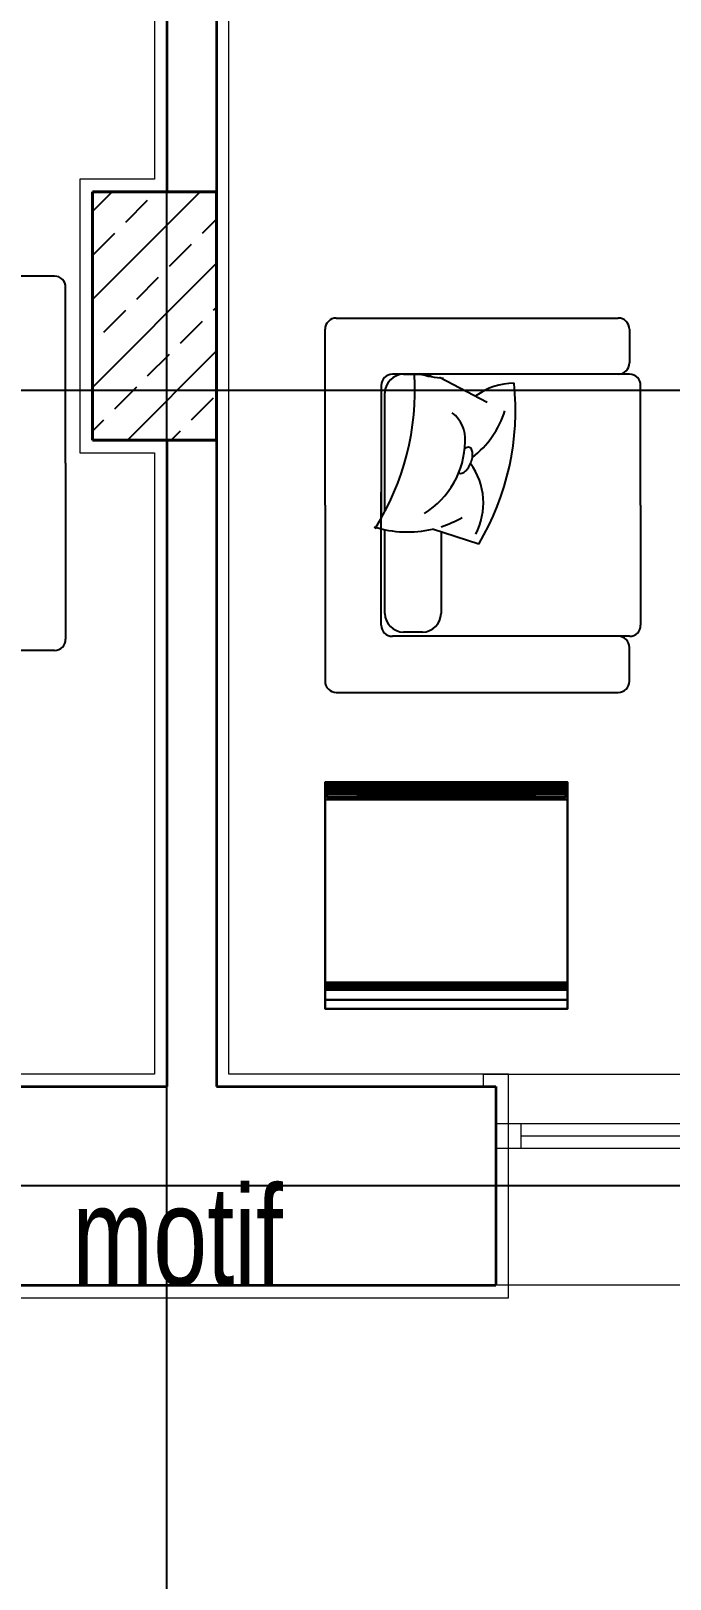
# Model space of a CAD drawing. Header units: inches. Extents: x -7543 to -822, y 102837 to 190349.
# Drawn here: x -829.8953 to -829.8696, y 102836.7646 to 102836.8269 of the extents above; entities that cross this region are included whole.
import ezdxf

# ---------------------------------------------------------------- set-up
doc = ezdxf.new("R2010")
doc.units = ezdxf.units.IN
doc.header["$MEASUREMENT"] = 0
doc.linetypes.add('DASHDOTX2', pattern=[2, 1, -0.5, 0, -0.5])
doc.layers.get('Defpoints').update_dxf_attribs({"lineweight": 25})
for name, color, linetype, lineweight in [('AKS', 1, 'Continuous', 25), ('KOLON', 2, 'Continuous', 40), ('SIVA', 150, 'Continuous', 15), ('TARAMA', 8, 'Continuous', 25), ('YAZI', 7, 'Continuous', 25)]:
    doc.layers.add(name, color=color, linetype=linetype, lineweight=lineweight)
for name, color, linetype, lineweight, true_color in [('DUVAR', 7, 'Continuous', 35, 0xfc4642), ('PENCERE', 7, 'Continuous', 18, 0xffb360), ('TEFRİŞ', 7, 'Continuous', 25, 0x78462c)]:
    doc.layers.add(name, color=color, linetype=linetype, lineweight=lineweight, true_color=true_color)
doc.styles.add('arıal', font='arial.ttf', dxfattribs={"width": 0.7})

msp = doc.modelspace()

# ---------------------------------------------------------------- linework, layer by layer
at = {"layer": 'AKS', "linetype": 'DASHDOTX2', "ltscale": 10}
for p, q in [((-829.8898315430839, 102837.241780972), (-829.8898315430839, 102836.7293249838)), ((-829.7205326753192, 102836.8124307916), (-830.0911364701894, 102836.8124307916))]:
    msp.add_line(p, q, dxfattribs=at)
at = {"layer": 'Defpoints', "color": 4}
msp.add_line((-829.8063199212354, 102836.7804307916), (-829.9608199212354, 102836.7804307916), dxfattribs=at)
at = {"layer": 'DUVAR'}
for p, q in [((-829.8878199212353, 102836.8884307916), (-829.8878199212353, 102836.8204307916)), ((-829.8898199212352, 102836.8864307916), (-829.8898199212352, 102836.8204307916)), ((-829.8898199212352, 102836.8104307916), (-829.8898199212352, 102836.7844307916)), ((-829.8878199212353, 102836.8104307916), (-829.8878199212353, 102836.7844307916)), ((-829.9048199212352, 102836.7844307916), (-829.8898199212352, 102836.7844307916)), ((-829.8878199212353, 102836.7844307916), (-829.8765699212353, 102836.7844307916)), ((-829.8765699212353, 102836.7844307916), (-829.8765699212353, 102836.7764307916)), ((-829.9048199212352, 102836.7764307916), (-829.8765699212353, 102836.7764307916))]:
    msp.add_line(p, q, dxfattribs=at)
at = {"layer": 'KOLON'}
for p, q in [((-829.8878199212353, 102836.8204307916), (-829.8928199212353, 102836.8204307916)), ((-829.8928199212353, 102836.8204307916), (-829.8928199212353, 102836.8104307916)), ((-829.8878199212353, 102836.8104307916), (-829.8878199212353, 102836.8204307916)), ((-829.8928199212353, 102836.8104307916), (-829.8878199212353, 102836.8104307916))]:
    msp.add_line(p, q, dxfattribs=at)
at = {"layer": 'PENCERE'}
for p, q in [((-829.8770699212353, 102836.7844307916), (-829.8770699212353, 102836.7849307916)), ((-829.8770699212353, 102836.7849307916), (-829.8220699212352, 102836.7849307916)), ((-829.8225699212353, 102836.7829307916), (-829.8765699212353, 102836.7829307916)), ((-829.8755699212353, 102836.7829307916), (-829.8755699212353, 102836.7819307916)), ((-829.858736587902, 102836.7824307916), (-829.8755699212353, 102836.7824307916)), ((-829.8225699212353, 102836.7819307916), (-829.8765699212353, 102836.7819307916)), ((-829.8225699212353, 102836.7764307916), (-829.8765699212353, 102836.7764307916))]:
    msp.add_line(p, q, dxfattribs=at)
at = {"layer": 'SIVA'}
for p, q in [((-829.8903199212352, 102836.8859307916), (-829.8903199212352, 102836.8209307916)), ((-829.8873199212353, 102836.8199307916), (-829.8873199212353, 102836.8859307916)), ((-829.8903199212352, 102836.8209307916), (-829.8933199212353, 102836.8209307916)), ((-829.8933199212353, 102836.8209307916), (-829.8933199212353, 102836.8099307916)), ((-829.8873199212353, 102836.8099307916), (-829.8873199212353, 102836.8209307916)), ((-829.8873199212353, 102836.7849307916), (-829.8873199212353, 102836.8109307916)), ((-829.8933199212353, 102836.8099307916), (-829.8903199212352, 102836.8099307916)), ((-829.8903199212352, 102836.8099307916), (-829.8903199212352, 102836.7849307916)), ((-829.8903199212352, 102836.7849307916), (-829.9053199212352, 102836.7849307916)), ((-829.8760699212353, 102836.7849307916), (-829.8873199212353, 102836.7849307916)), ((-829.8760699212353, 102836.7759307916), (-829.8760699212353, 102836.7849307916)), ((-829.9053199212352, 102836.7759307916), (-829.8760699212353, 102836.7759307916))]:
    msp.add_line(p, q, dxfattribs=at)
at = {"layer": 'TARAMA'}
for p, q in [((-829.8884837099273, 102836.8204307916), (-829.8928199212353, 102836.8160945803)), ((-829.8920192438333, 102836.8204307916), (-829.8928199212353, 102836.8196301142)), ((-829.8906080817628, 102836.8200741867), (-829.8914919652392, 102836.8191903032)), ((-829.8878199212353, 102836.8193268133), (-829.8883983730716, 102836.8187483615)), ((-829.8919339069774, 102836.8187483615), (-829.8928177904539, 102836.817864478)), ((-829.8888403148098, 102836.8183064198), (-829.8897241982863, 102836.8174225363)), ((-829.8878199212353, 102836.8175590464), (-829.8928199212353, 102836.8125590464)), ((-829.8901661400245, 102836.8169805945), (-829.891050023501, 102836.8160967111)), ((-829.8914919652392, 102836.8156547693), (-829.8923758487157, 102836.8147708858)), ((-829.8878199212353, 102836.8157912794), (-829.8879564313334, 102836.8156547693)), ((-829.8883983730716, 102836.8152128276), (-829.8892822565481, 102836.8143289441)), ((-829.8928177904539, 102836.8143289441), (-829.8928199212353, 102836.8143268133)), ((-829.8878199212353, 102836.8140235125), (-829.8914126421155, 102836.8104307916)), ((-829.8897241982863, 102836.8138870024), (-829.8906080817627, 102836.8130031189)), ((-829.891050023501, 102836.8125611772), (-829.8919339069774, 102836.8116772937)), ((-829.8879564313334, 102836.8121192354), (-829.8888403148098, 102836.8112353519)), ((-829.8923758487157, 102836.8112353519), (-829.8928199212353, 102836.8107912794)), ((-829.8892822565481, 102836.8107934102), (-829.8896448751655, 102836.8104307916)), ((-829.8878199212353, 102836.8104879786), (-829.8878771082095, 102836.8104307916))]:
    msp.add_line(p, q, dxfattribs=at)
at = {"layer": 'TEFRİŞ'}
for p, q in [((-829.8943494641318, 102836.8170344445), (-829.9057010473205, 102836.8170344445)), ((-829.8938975523729, 102836.8095025819), (-829.893897552373, 102836.8165825328)), ((-829.883449526058, 102836.8078146871), (-829.883449526058, 102836.814894638)), ((-829.8829976142993, 102836.8153465497), (-829.8716460311106, 102836.8153465497)), ((-829.8711941193518, 102836.814894638), (-829.8711941193518, 102836.8135389027)), ((-829.8716460311106, 102836.8130869909), (-829.8807380555054, 102836.8130869909)), ((-829.8802861437466, 102836.8130869909), (-829.8795329574821, 102836.8130869909)), ((-829.8769189347319, 102836.8119548364), (-829.8788435683405, 102836.8129550557)), ((-829.8711941193518, 102836.8130869909), (-829.8716460311106, 102836.8130869909)), ((-829.8711941193518, 102836.8130869909), (-829.8711941193518, 102836.8130869909)), ((-829.8811899672642, 102836.8126350792), (-829.8811899672642, 102836.8072864549)), ((-829.8810393300113, 102836.8075627913), (-829.8810393300113, 102836.8123338047)), ((-829.8707422075929, 102836.8078146871), (-829.870742207593, 102836.8126350792)), ((-829.8938975523729, 102836.8095025819), (-829.8938975523729, 102836.802422631)), ((-829.8811899672642, 102836.802994295), (-829.8811899672642, 102836.8083429193)), ((-829.883449526058, 102836.8078146871), (-829.883449526058, 102836.8007347362)), ((-829.8707422075929, 102836.8078146871), (-829.8707422075929, 102836.802994295)), ((-829.8810393300112, 102836.8034647361), (-829.8810393300113, 102836.8068331677)), ((-829.877261759139, 102836.8062543778), (-829.8791255508224, 102836.8068581201)), ((-829.8787797712174, 102836.8067461109), (-829.8787797712173, 102836.8034647361)), ((-829.8716460311105, 102836.8025423832), (-829.8807380555054, 102836.8025423832)), ((-829.879532957482, 102836.8027115498), (-829.8802861437466, 102836.8027115498)), ((-829.8711941193517, 102836.8025423832), (-829.8716460311105, 102836.8025423832)), ((-829.8711941193517, 102836.8025423832), (-829.8711941193517, 102836.8025423832)), ((-829.8943494641317, 102836.8019707192), (-829.9057010473205, 102836.8019707192)), ((-829.8711941193517, 102836.8007347362), (-829.8711941193517, 102836.8020904715)), ((-829.8829976142993, 102836.8002828244), (-829.8716460311105, 102836.8002828244))]:
    msp.add_line(p, q, dxfattribs=at)
for centre, radius, start, end in [((-829.8943494641318, 102836.8165825328), 0.0004519117587709598, 0, 90), ((-829.8829976142993, 102836.814894638), 0.0004519117587712682, 90, 180), ((-829.8716460311106, 102836.814894638), 0.000451911758771732, 0, 90), ((-829.8716460311106, 102836.8135389027), 0.0004519117587720102, 270, 0), ((-829.8903489874665, 102836.8124584697), 0.01051843088521889, 328.0043636620915, 3.351369784861185), ((-829.8807380555054, 102836.8126350792), 0.0004519117587718247, 90, 180), ((-829.8802861437466, 102836.8123338047), 0.000753186264618631, 90, 180), ((-829.8783516464163, 102836.8173837205), 0.004470957498263653, 252.8603406536967, 265.8560006152833), ((-829.8795329574821, 102836.8123338047), 0.0007531862646177563, 59.93238100259143, 90), ((-829.8711941193518, 102836.8126350792), 0.0004519117587713973, 0, 90), ((-829.8758270379786, 102836.8101218365), 0.002603687489061573, 90.2327000660219, 126.6075334711395), ((-829.8862994277617, 102836.8116356355), 0.01051843088521889, 329.2293559587206, 5.947375745460768), ((-829.8798493747528, 102836.8127615317), 0.003818433824962931, 307.6384493557893, 342.613905803093), ((-829.8791026115209, 102836.810487813), 0.001299108500386252, 354.7691652452057, 53.29823911595543), ((-829.881287606887, 102836.8104413835), 0.003479438900663807, 301.9056332175428, 358.8141575649782), ((-829.8776041381291, 102836.8097610788), 0.0003987088870465314, 108.1109266480063, 123.7583672069343), ((-829.8776830356253, 102836.8100023102), 0.000144903052449773, 68.20273783994867, 108.1109266701619), ((-829.8776830356253, 102836.8100023102), 0.0001449030524805356, 28.29454894525629, 68.20273782954598), ((-829.8779065173612, 102836.8098820051), 0.0003987088869424537, 4.549651945176623, 28.29454894525629), ((-829.8781985861399, 102836.8098587641), 0.0006917008929700984, 349.7955216624188, 4.549651945176623), ((-829.8780667084292, 102836.8094814434), 0.0003987088870213374, 288.1109266507922, 311.8558236070674), ((-829.8782622098288, 102836.8096996715), 0.000691700892987453, 311.855823618016, 326.6099539447245), ((-829.8786181653218, 102836.8099342922), 0.001118023750631171, 326.6099539441867, 338.202737781804), ((-829.8797912532647, 102836.8079048624), 0.002714633946096136, 332.4617526060194, 35.83365325058333), ((-829.8786181653218, 102836.8099342922), 0.001118023750526282, 338.2027377819734, 349.7955216624188), ((-829.877987810933, 102836.809240212), 0.0001449030523310703, 236.0113101872995, 248.2027377920251), ((-829.8779878109331, 102836.809240212), 0.0001449030524480476, 248.2027378399486, 288.1109266729479), ((-829.8801393782887, 102836.8112126138), 0.004470957498263653, 287.7038766447208, 299.6917915332837), ((-829.8801393782887, 102836.8112126138), 0.004470957498263653, 252.7281262088945, 283.1063038494281), ((-829.8807380555054, 102836.802994295), 0.0004519117587718346, 180, 270), ((-829.8802861437466, 102836.8034647361), 0.0007531862646188497, 180, 270), ((-829.879532957482, 102836.8034647361), 0.0007531862646188497, 270, 0), ((-829.8711941193517, 102836.802994295), 0.0004519117587716159, 270, 0), ((-829.8943494641317, 102836.802422631), 0.0004519117587712681, 270, 0), ((-829.8716460311105, 102836.8020904715), 0.0004519117587718346, 0, 90), ((-829.8829976142993, 102836.8007347362), 0.00045191175877096, 180, 270), ((-829.8716460311105, 102836.8007347362), 0.0004519117587716159, 270, 0)]:
    msp.add_arc(centre, radius, start, end, dxfattribs=at)
for points in [[(-829.883449526058, 102836.796668529, 0.008082080000000002), (-829.883449526058, 102836.796673089, 0.00802998), (-829.873689526058, 102836.796673089, 0.00802998), (-829.873689526058, 102836.796668529, 0.008082080000000002)], [(-829.883449526058, 102836.796673089, 0.00802998), (-829.883449526058, 102836.796668529, 0.007977900000000001), (-829.873689526058, 102836.796668529, 0.007977900000000001), (-829.873689526058, 102836.796673089, 0.00802998)], [(-829.883449526058, 102836.796654989, 0.0081326), (-829.883449526058, 102836.796668529, 0.008082080000000002), (-829.873689526058, 102836.796668529, 0.008082080000000002), (-829.873689526058, 102836.796654989, 0.0081326)], [(-829.883449526058, 102836.796668529, 0.007977900000000001), (-829.883449526058, 102836.796654989, 0.007927380000000001), (-829.873689526058, 102836.796654989, 0.007927380000000001), (-829.873689526058, 102836.796668529, 0.007977900000000001)], [(-829.883449526058, 102836.796654989, 0.007927380000000001), (-829.883449526058, 102836.796632889, 0.00787998), (-829.873689526058, 102836.796632889, 0.00787998), (-829.873689526058, 102836.796654989, 0.007927380000000001)], [(-829.883449526058, 102836.796632889, 0.008179980000000002), (-829.883449526058, 102836.796654989, 0.0081326), (-829.873689526058, 102836.796654989, 0.0081326), (-829.873689526058, 102836.796632889, 0.008179980000000002)], [(-829.883449526058, 102836.796632889, 0.00787998), (-829.883449526058, 102836.796602909, 0.007837160000000001), (-829.873689526058, 102836.796602909, 0.007837160000000001), (-829.873689526058, 102836.796632889, 0.00787998)], [(-829.883449526058, 102836.796602909, 0.00822282), (-829.883449526058, 102836.796632889, 0.008179980000000002), (-829.873689526058, 102836.796632889, 0.008179980000000002), (-829.873689526058, 102836.796602909, 0.00822282)], [(-829.883449526058, 102836.796602909, 0.007837160000000001), (-829.883449526058, 102836.796565929, 0.007800180000000001), (-829.873689526058, 102836.796565929, 0.007800180000000001), (-829.873689526058, 102836.796602909, 0.007837160000000001)], [(-829.883449526058, 102836.796565929, 0.008259800000000001), (-829.883449526058, 102836.796602909, 0.00822282), (-829.873689526058, 102836.796602909, 0.00822282), (-829.873689526058, 102836.796565929, 0.008259800000000001)], [(-829.883449526058, 102836.796565929, 0.007800180000000001), (-829.883449526058, 102836.796523089, 0.007770179999999999), (-829.873689526058, 102836.796523089, 0.007770179999999999), (-829.873689526058, 102836.796565929, 0.007800180000000001)], [(-829.883449526058, 102836.796523089, 0.0082898), (-829.883449526058, 102836.796565929, 0.008259800000000001), (-829.873689526058, 102836.796565929, 0.008259800000000001), (-829.873689526058, 102836.796523089, 0.0082898)], [(-829.883449526058, 102836.796523089, 0.007770179999999999), (-829.883449526058, 102836.796475689, 0.007748079999999999), (-829.873689526058, 102836.796475689, 0.007748079999999999), (-829.873689526058, 102836.796523089, 0.007770179999999999)], [(-829.883449526058, 102836.796475689, 0.0083119), (-829.883449526058, 102836.796523089, 0.0082898), (-829.873689526058, 102836.796523089, 0.0082898), (-829.873689526058, 102836.796475689, 0.0083119)], [(-829.883449526058, 102836.796475689, 0.007748079999999999), (-829.883449526058, 102836.796425189, 0.00773454), (-829.873689526058, 102836.796425189, 0.00773454), (-829.873689526058, 102836.796475689, 0.007748079999999999)], [(-829.883449526058, 102836.796425189, 0.008325440000000002), (-829.883449526058, 102836.796475689, 0.0083119), (-829.873689526058, 102836.796475689, 0.0083119), (-829.873689526058, 102836.796425189, 0.008325440000000002)], [(-829.883449526058, 102836.796425189, 0.00773454), (-829.883449526058, 102836.796373089, 0.007729979999999999), (-829.873689526058, 102836.796373089, 0.007729979999999999), (-829.873689526058, 102836.796425189, 0.00773454)], [(-829.883449526058, 102836.796373089, 0.008329979999999999), (-829.883449526058, 102836.796425189, 0.008325440000000002), (-829.873689526058, 102836.796425189, 0.008325440000000002), (-829.873689526058, 102836.796373089, 0.008329979999999999)], [(-829.883449526058, 102836.796373089, 0.007729979999999999), (-829.883449526058, 102836.795973089, 0.007729979999999999), (-829.873689526058, 102836.795973089, 0.007729979999999999), (-829.873689526058, 102836.796373089, 0.007729979999999999)], [(-829.883449526058, 102836.796373089, 0.007729979999999999), (-829.883449526058, 102836.796373089, 0.007729979999999999), (-829.873689526058, 102836.796373089, 0.007729979999999999)], [(-829.883449526058, 102836.796373089, 0.008329979999999999), (-829.883449526058, 102836.795973089, 0.008329979999999999), (-829.873689526058, 102836.795973089, 0.008329979999999999), (-829.873689526058, 102836.796373089, 0.008329979999999999)], [(-829.883369526058, 102836.796473089, 0.003655), (-829.883369526058, 102836.796473089, 0.0012), (-829.873769526058, 102836.796473089, 0.0012), (-829.873769526058, 102836.796473089, 0.003655)], [(-829.883369526058, 102836.796473089, 0.0012), (-829.883369526058, 102836.796473089, 0.003655), (-829.883369526058, 102836.796073089, 0.003655), (-829.883369526058, 102836.796073089, 0.0012)], [(-829.883369526058, 102836.796473089, 0.0012), (-829.883369526058, 102836.796073089, 0.0012), (-829.873769526058, 102836.796073089, 0.0012), (-829.873769526058, 102836.796473089, 0.0012)], [(-829.883369526058, 102836.796473089, 0.006810000000000001), (-829.883369526058, 102836.796473089, 0.00445832), (-829.873769526058, 102836.796473089, 0.00445832), (-829.873769526058, 102836.796473089, 0.006810000000000001)], [(-829.883369526058, 102836.796473089, 0.00445832), (-829.883369526058, 102836.796473089, 0.006810000000000001), (-829.883369526058, 102836.796073089, 0.006810000000000001), (-829.883369526058, 102836.796073089, 0.00445832)], [(-829.883369526058, 102836.796473089, 0.004055), (-829.883369526058, 102836.796473089, 0.003655), (-829.873769526058, 102836.796473089, 0.003655), (-829.873769526058, 102836.796473089, 0.004055)], [(-829.883369526058, 102836.796073089, 0.003655), (-829.883369526058, 102836.796473089, 0.003655), (-829.873769526058, 102836.796473089, 0.003655), (-829.873769526058, 102836.796073089, 0.003655)], [(-829.883369526058, 102836.796473089, 0.004055), (-829.883369526058, 102836.796420989, 0.004059559999999999), (-829.873769526058, 102836.796420989, 0.004059559999999999), (-829.873769526058, 102836.796473089, 0.004055)], [(-829.883369526058, 102836.796473089, 0.00445832), (-829.883369526058, 102836.796073089, 0.00445832), (-829.873769526058, 102836.796073089, 0.00445832), (-829.873769526058, 102836.796473089, 0.00445832)], [(-829.883369526058, 102836.796473089, 0.00721), (-829.883369526058, 102836.796473089, 0.006810000000000001), (-829.873769526058, 102836.796473089, 0.006810000000000001), (-829.873769526058, 102836.796473089, 0.00721)], [(-829.883369526058, 102836.796073089, 0.006810000000000001), (-829.883369526058, 102836.796473089, 0.006810000000000001), (-829.873769526058, 102836.796473089, 0.006810000000000001), (-829.873769526058, 102836.796073089, 0.006810000000000001)], [(-829.883369526058, 102836.796473089, 0.00721), (-829.883369526058, 102836.796420989, 0.007214560000000001), (-829.873769526058, 102836.796420989, 0.007214560000000001), (-829.873769526058, 102836.796473089, 0.00721)], [(-829.883369526058, 102836.796420989, 0.004059559999999999), (-829.883369526058, 102836.796370489, 0.004073100000000001), (-829.873769526058, 102836.796370489, 0.004073100000000001), (-829.873769526058, 102836.796420989, 0.004059559999999999)], [(-829.883369526058, 102836.796420989, 0.007214560000000001), (-829.883369526058, 102836.796370489, 0.007228100000000001), (-829.873769526058, 102836.796370489, 0.007228100000000001), (-829.873769526058, 102836.796420989, 0.007214560000000001)], [(-829.883369526058, 102836.796370489, 0.004073100000000001), (-829.883369526058, 102836.796323089, 0.0040952), (-829.873769526058, 102836.796323089, 0.0040952), (-829.873769526058, 102836.796370489, 0.004073100000000001)], [(-829.883369526058, 102836.796370489, 0.007228100000000001), (-829.883369526058, 102836.796323089, 0.0072502), (-829.873769526058, 102836.796323089, 0.0072502), (-829.873769526058, 102836.796370489, 0.007228100000000001)], [(-829.883369526058, 102836.796323089, 0.0040952), (-829.883369526058, 102836.796280249, 0.004125180000000001), (-829.873769526058, 102836.796280249, 0.004125180000000001), (-829.873769526058, 102836.796323089, 0.0040952)], [(-829.883369526058, 102836.796323089, 0.0072502), (-829.883369526058, 102836.796280249, 0.007280180000000001), (-829.873769526058, 102836.796280249, 0.007280180000000001), (-829.873769526058, 102836.796323089, 0.0072502)], [(-829.883369526058, 102836.796280249, 0.004125180000000001), (-829.883369526058, 102836.796243269, 0.004162160000000001), (-829.873769526058, 102836.796243269, 0.004162160000000001), (-829.873769526058, 102836.796280249, 0.004125180000000001)], [(-829.883369526058, 102836.796280249, 0.007280180000000001), (-829.883369526058, 102836.796243269, 0.007317160000000001), (-829.873769526058, 102836.796243269, 0.007317160000000001), (-829.873769526058, 102836.796280249, 0.007280180000000001)], [(-829.883369526058, 102836.796243269, 0.004162160000000001), (-829.883369526058, 102836.796213289, 0.004205), (-829.873769526058, 102836.796213289, 0.004205), (-829.873769526058, 102836.796243269, 0.004162160000000001)], [(-829.883369526058, 102836.796243269, 0.007317160000000001), (-829.883369526058, 102836.796213289, 0.00736), (-829.873769526058, 102836.796213289, 0.00736), (-829.873769526058, 102836.796243269, 0.007317160000000001)], [(-829.883369526058, 102836.796213289, 0.004205), (-829.883369526058, 102836.796191189, 0.004252399999999999), (-829.873769526058, 102836.796191189, 0.004252399999999999), (-829.873769526058, 102836.796213289, 0.004205)], [(-829.883369526058, 102836.796213289, 0.00736), (-829.883369526058, 102836.796191189, 0.007407400000000001), (-829.873769526058, 102836.796191189, 0.007407400000000001), (-829.873769526058, 102836.796213289, 0.00736)], [(-829.883369526058, 102836.796191189, 0.004252399999999999), (-829.883369526058, 102836.796177649, 0.0043029), (-829.873769526058, 102836.796177649, 0.0043029), (-829.873769526058, 102836.796191189, 0.004252399999999999)], [(-829.883369526058, 102836.796191189, 0.007407400000000001), (-829.883369526058, 102836.796177649, 0.0074579), (-829.873769526058, 102836.796177649, 0.0074579), (-829.873769526058, 102836.796191189, 0.007407400000000001)], [(-829.883369526058, 102836.796177649, 0.0043029), (-829.883369526058, 102836.796173089, 0.004355), (-829.873769526058, 102836.796173089, 0.004355), (-829.873769526058, 102836.796177649, 0.0043029)], [(-829.883369526058, 102836.796177649, 0.0074579), (-829.883369526058, 102836.796173089, 0.00751), (-829.873769526058, 102836.796173089, 0.00751), (-829.873769526058, 102836.796177649, 0.0074579)], [(-829.883369526058, 102836.796173089, 0.004355), (-829.883369526058, 102836.796173089, 0.004355), (-829.873769526058, 102836.796173089, 0.004355)], [(-829.883369526058, 102836.796173089, 0.004355), (-829.883369526058, 102836.796073089, 0.004355), (-829.873769526058, 102836.796073089, 0.004355), (-829.873769526058, 102836.796173089, 0.004355)], [(-829.883369526058, 102836.796173089, 0.00751), (-829.883369526058, 102836.796173089, 0.00751), (-829.873769526058, 102836.796173089, 0.00751)], [(-829.883369526058, 102836.796173089, 0.00751), (-829.883369526058, 102836.796073089, 0.00751), (-829.873769526058, 102836.796073089, 0.00751), (-829.873769526058, 102836.796173089, 0.00751)], [(-829.883369526058, 102836.796073089, 0.003655), (-829.883369526058, 102836.796073089, 0.0012), (-829.873769526058, 102836.796073089, 0.0012), (-829.873769526058, 102836.796073089, 0.003655)], [(-829.883369526058, 102836.796073089, 0.006810000000000001), (-829.883369526058, 102836.796073089, 0.00445832), (-829.873769526058, 102836.796073089, 0.00445832), (-829.873769526058, 102836.796073089, 0.006810000000000001)], [(-829.883369526058, 102836.796073089, 0.004355), (-829.883369526058, 102836.796073089, 0.003655), (-829.873769526058, 102836.796073089, 0.003655), (-829.873769526058, 102836.796073089, 0.004355)], [(-829.883369526058, 102836.796073089, 0.00751), (-829.883369526058, 102836.796073089, 0.006810000000000001), (-829.873769526058, 102836.796073089, 0.006810000000000001), (-829.873769526058, 102836.796073089, 0.00751)], [(-829.873769526058, 102836.796473089, 0.0012), (-829.873769526058, 102836.796473089, 0.003655), (-829.873769526058, 102836.796073089, 0.003655), (-829.873769526058, 102836.796073089, 0.0012)], [(-829.873769526058, 102836.796473089, 0.00445832), (-829.873769526058, 102836.796473089, 0.006810000000000001), (-829.873769526058, 102836.796073089, 0.006810000000000001), (-829.873769526058, 102836.796073089, 0.00445832)], [(-829.883449526058, 102836.795973089), (-829.883449526058, 102836.787553089), (-829.883449526058, 102836.787553089, 0.008329979999999999), (-829.883449526058, 102836.795973089, 0.008329979999999999)], [(-829.883449526058, 102836.795973089), (-829.883449526058, 102836.795973089, 0.008329979999999999), (-829.873689526058, 102836.795973089, 0.008329979999999999), (-829.873689526058, 102836.795973089)], [(-829.883449526058, 102836.787553089), (-829.883449526058, 102836.795973089), (-829.873689526058, 102836.795973089), (-829.873689526058, 102836.787553089)], [(-829.883449526058, 102836.795973089, 0.008329979999999999), (-829.883449526058, 102836.787553089, 0.008329979999999999), (-829.873689526058, 102836.787553089, 0.008329979999999999), (-829.873689526058, 102836.795973089, 0.008329979999999999)], [(-829.873689526058, 102836.795973089), (-829.873689526058, 102836.787553089), (-829.873689526058, 102836.787553089, 0.008329979999999999), (-829.873689526058, 102836.795973089, 0.008329979999999999)], [(-829.883449526058, 102836.788608529, 0.0144721), (-829.883449526058, 102836.788613089, 0.01442), (-829.873689526058, 102836.788613089, 0.01442), (-829.873689526058, 102836.788608529, 0.0144721)], [(-829.883449526058, 102836.788613089, 0.01442), (-829.883449526058, 102836.788608529, 0.0143679), (-829.873689526058, 102836.788608529, 0.0143679), (-829.873689526058, 102836.788613089, 0.01442)], [(-829.883449526058, 102836.788594989, 0.0145226), (-829.883449526058, 102836.788608529, 0.0144721), (-829.873689526058, 102836.788608529, 0.0144721), (-829.873689526058, 102836.788594989, 0.0145226)], [(-829.883449526058, 102836.788608529, 0.0143679), (-829.883449526058, 102836.788594989, 0.0143174), (-829.873689526058, 102836.788594989, 0.0143174), (-829.873689526058, 102836.788608529, 0.0143679)], [(-829.883449526058, 102836.788594989, 0.0143174), (-829.883449526058, 102836.788572889, 0.01427), (-829.873689526058, 102836.788572889, 0.01427), (-829.873689526058, 102836.788594989, 0.0143174)], [(-829.883449526058, 102836.788572889, 0.01457), (-829.883449526058, 102836.788594989, 0.0145226), (-829.873689526058, 102836.788594989, 0.0145226), (-829.873689526058, 102836.788572889, 0.01457)], [(-829.883449526058, 102836.788572889, 0.01427), (-829.883449526058, 102836.788542909, 0.01422716), (-829.873689526058, 102836.788542909, 0.01422716), (-829.873689526058, 102836.788572889, 0.01427)], [(-829.883449526058, 102836.788542909, 0.01461284), (-829.883449526058, 102836.788572889, 0.01457), (-829.873689526058, 102836.788572889, 0.01457), (-829.873689526058, 102836.788542909, 0.01461284)], [(-829.883449526058, 102836.788542909, 0.01422716), (-829.883449526058, 102836.788505929, 0.01419018), (-829.873689526058, 102836.788505929, 0.01419018), (-829.873689526058, 102836.788542909, 0.01422716)], [(-829.883449526058, 102836.788505929, 0.01464982), (-829.883449526058, 102836.788542909, 0.01461284), (-829.873689526058, 102836.788542909, 0.01461284), (-829.873689526058, 102836.788505929, 0.01464982)], [(-829.883449526058, 102836.788505929, 0.01419018), (-829.883449526058, 102836.788463089, 0.0141602), (-829.873689526058, 102836.788463089, 0.0141602), (-829.873689526058, 102836.788505929, 0.01419018)], [(-829.883449526058, 102836.788463089, 0.0146798), (-829.883449526058, 102836.788505929, 0.01464982), (-829.873689526058, 102836.788505929, 0.01464982), (-829.873689526058, 102836.788463089, 0.0146798)], [(-829.883449526058, 102836.788463089, 0.0141602), (-829.883449526058, 102836.788415689, 0.0141381), (-829.873689526058, 102836.788415689, 0.0141381), (-829.873689526058, 102836.788463089, 0.0141602)], [(-829.883449526058, 102836.788415689, 0.0147019), (-829.883449526058, 102836.788463089, 0.0146798), (-829.873689526058, 102836.788463089, 0.0146798), (-829.873689526058, 102836.788415689, 0.0147019)], [(-829.883449526058, 102836.788415689, 0.0141381), (-829.883449526058, 102836.788365189, 0.01412456), (-829.873689526058, 102836.788365189, 0.01412456), (-829.873689526058, 102836.788415689, 0.0141381)], [(-829.883449526058, 102836.788365189, 0.01471544), (-829.883449526058, 102836.788415689, 0.0147019), (-829.873689526058, 102836.788415689, 0.0147019), (-829.873689526058, 102836.788365189, 0.01471544)], [(-829.883449526058, 102836.788365189, 0.01412456), (-829.883449526058, 102836.788313089, 0.01412), (-829.873689526058, 102836.788313089, 0.01412), (-829.873689526058, 102836.788365189, 0.01412456)], [(-829.883449526058, 102836.788313089, 0.01472), (-829.883449526058, 102836.788365189, 0.01471544), (-829.873689526058, 102836.788365189, 0.01471544), (-829.873689526058, 102836.788313089, 0.01472)], [(-829.883449526058, 102836.788313089, 0.01412), (-829.883449526058, 102836.788313089, 0.01412), (-829.873689526058, 102836.788313089, 0.01412)], [(-829.883449526058, 102836.788313089, 0.01412), (-829.883449526058, 102836.787913089, 0.01412), (-829.873689526058, 102836.787913089, 0.01412), (-829.873689526058, 102836.788313089, 0.01412)], [(-829.883449526058, 102836.788313089, 0.01472), (-829.883449526058, 102836.787913089, 0.01472), (-829.873689526058, 102836.787913089, 0.01472), (-829.873689526058, 102836.788313089, 0.01472)], [(-829.883449526058, 102836.787913089, 0.01472), (-829.883449526058, 102836.787913089, 0.008329979999999999), (-829.873689526058, 102836.787913089, 0.008329979999999999), (-829.873689526058, 102836.787913089, 0.01472)], [(-829.883449526058, 102836.787553089, 0.008329979999999999), (-829.883449526058, 102836.787913089, 0.008329979999999999), (-829.873689526058, 102836.787913089, 0.008329979999999999), (-829.873689526058, 102836.787553089, 0.008329979999999999)], [(-829.883449526058, 102836.787553089, 0.01472), (-829.883449526058, 102836.787913089, 0.01472), (-829.873689526058, 102836.787913089, 0.01472), (-829.873689526058, 102836.787553089, 0.01472)], [(-829.883449526058, 102836.787553089, 0.01472), (-829.873689526058, 102836.787553089, 0.01472), (-829.873689526058, 102836.787913089, 0.01472), (-829.883449526058, 102836.787913089, 0.01472)], [(-829.883449526058, 102836.787553089, 0.008329979999999999), (-829.883449526058, 102836.787553089, 0.01472), (-829.873689526058, 102836.787553089, 0.01472), (-829.873689526058, 102836.787553089, 0.008329979999999999)], [(-829.883449526058, 102836.787553089), (-829.883449526058, 102836.787553089, 0.008329979999999999), (-829.873689526058, 102836.787553089, 0.008329979999999999), (-829.873689526058, 102836.787553089)], [(-829.873689526058, 102836.787553089, 0.01472), (-829.873689526058, 102836.787553089, 0.008329979999999999), (-829.873689526058, 102836.787913089, 0.008329979999999999), (-829.873689526058, 102836.787913089, 0.01472)]]:
    msp.add_3dface(points, dxfattribs=at)
for points, invisible_edges in [([(-829.883449526058, 102836.796373089, 0.00802998), (-829.883449526058, 102836.796633329, 0.00791186), (-829.883449526058, 102836.796673089, 0.00802998), (-829.883449526058, 102836.796373089, 0.00802998)], 5), ([(-829.883449526058, 102836.796373089, 0.00802998), (-829.883449526058, 102836.796633329, 0.00814812), (-829.883449526058, 102836.796673089, 0.00802998), (-829.883449526058, 102836.796373089, 0.00802998)], 5), ([(-829.873689526058, 102836.796373089, 0.00802998), (-829.873689526058, 102836.796633329, 0.00814812), (-829.873689526058, 102836.796673089, 0.00802998), (-829.873689526058, 102836.796373089, 0.00802998)], 5), ([(-829.873689526058, 102836.796373089, 0.00802998), (-829.873689526058, 102836.796633329, 0.00791186), (-829.873689526058, 102836.796673089, 0.00802998), (-829.873689526058, 102836.796373089, 0.00802998)], 5), ([(-829.883449526058, 102836.796373089, 0.00802998), (-829.883449526058, 102836.796373089, 0.007729979999999999), (-829.883449526058, 102836.796545569, 0.007791799999999999), (-829.883449526058, 102836.796633329, 0.00791186)], 9), ([(-829.883449526058, 102836.796373089, 0.00802998), (-829.883449526058, 102836.796373089, 0.008329979999999999), (-829.883449526058, 102836.796545569, 0.008268180000000002), (-829.883449526058, 102836.796633329, 0.00814812)], 9), ([(-829.883449526058, 102836.796373089, 0.007729979999999999), (-829.883449526058, 102836.796373089, 0.008329979999999999), (-829.883449526058, 102836.795973089, 0.008329979999999999), (-829.883449526058, 102836.795973089, 0.007729979999999999)], 1), ([(-829.883369526058, 102836.796473089, 0.004055), (-829.883369526058, 102836.796473089, 0.003655), (-829.883369526058, 102836.796073089, 0.003655), (-829.883369526058, 102836.796073089, 0.004055)], 8), ([(-829.883369526058, 102836.796473089, 0.00721), (-829.883369526058, 102836.796473089, 0.006810000000000001), (-829.883369526058, 102836.796073089, 0.006810000000000001), (-829.883369526058, 102836.796073089, 0.00721)], 8), ([(-829.883369526058, 102836.796173089, 0.004255), (-829.883369526058, 102836.796273089, 0.004055), (-829.883369526058, 102836.796173089, 0.004055), (-829.883369526058, 102836.796173089, 0.004255)], 7), ([(-829.883369526058, 102836.796173089, 0.00741), (-829.883369526058, 102836.796273089, 0.00721), (-829.883369526058, 102836.796173089, 0.00721), (-829.883369526058, 102836.796173089, 0.00741)], 7), ([(-829.883369526058, 102836.796173089, 0.004355), (-829.883369526058, 102836.796173089, 0.004055), (-829.883369526058, 102836.796073089, 0.004055), (-829.883369526058, 102836.796073089, 0.004355)], 3), ([(-829.883369526058, 102836.796173089, 0.00751), (-829.883369526058, 102836.796173089, 0.00721), (-829.883369526058, 102836.796073089, 0.00721), (-829.883369526058, 102836.796073089, 0.00751)], 3), ([(-829.873769526058, 102836.796473089, 0.004055), (-829.873769526058, 102836.796473089, 0.003655), (-829.873769526058, 102836.796073089, 0.003655), (-829.873769526058, 102836.796073089, 0.004055)], 8), ([(-829.873769526058, 102836.796473089, 0.00721), (-829.873769526058, 102836.796473089, 0.006810000000000001), (-829.873769526058, 102836.796073089, 0.006810000000000001), (-829.873769526058, 102836.796073089, 0.00721)], 8), ([(-829.873769526058, 102836.796173089, 0.004255), (-829.873769526058, 102836.796273089, 0.004055), (-829.873769526058, 102836.796173089, 0.004055), (-829.873769526058, 102836.796173089, 0.004255)], 7), ([(-829.873769526058, 102836.796173089, 0.00741), (-829.873769526058, 102836.796273089, 0.00721), (-829.873769526058, 102836.796173089, 0.00721), (-829.873769526058, 102836.796173089, 0.00741)], 7), ([(-829.873769526058, 102836.796173089, 0.004355), (-829.873769526058, 102836.796173089, 0.004055), (-829.873769526058, 102836.796073089, 0.004055), (-829.873769526058, 102836.796073089, 0.004355)], 3), ([(-829.873769526058, 102836.796173089, 0.00751), (-829.873769526058, 102836.796173089, 0.00721), (-829.873769526058, 102836.796073089, 0.00721), (-829.873769526058, 102836.796073089, 0.00751)], 3), ([(-829.873689526058, 102836.796373089, 0.00802998), (-829.873689526058, 102836.796373089, 0.007729979999999999), (-829.873689526058, 102836.796545569, 0.007791799999999999), (-829.873689526058, 102836.796633329, 0.00791186)], 9), ([(-829.873689526058, 102836.796373089, 0.00802998), (-829.873689526058, 102836.796373089, 0.008329979999999999), (-829.873689526058, 102836.796545569, 0.008268180000000002), (-829.873689526058, 102836.796633329, 0.00814812)], 9), ([(-829.873689526058, 102836.796373089, 0.007729979999999999), (-829.873689526058, 102836.796373089, 0.008329979999999999), (-829.873689526058, 102836.795973089, 0.008329979999999999), (-829.873689526058, 102836.795973089, 0.007729979999999999)], 1), ([(-829.883449526058, 102836.788313089, 0.01442), (-829.883449526058, 102836.788573329, 0.01453814), (-829.883449526058, 102836.788613089, 0.01442), (-829.883449526058, 102836.788313089, 0.01442)], 5), ([(-829.883449526058, 102836.788313089, 0.01442), (-829.883449526058, 102836.788573329, 0.01430186), (-829.883449526058, 102836.788613089, 0.01442), (-829.883449526058, 102836.788313089, 0.01442)], 5), ([(-829.873689526058, 102836.788313089, 0.01442), (-829.873689526058, 102836.788573329, 0.01453814), (-829.873689526058, 102836.788613089, 0.01442), (-829.873689526058, 102836.788313089, 0.01442)], 5), ([(-829.873689526058, 102836.788313089, 0.01442), (-829.873689526058, 102836.788573329, 0.01430186), (-829.873689526058, 102836.788613089, 0.01442), (-829.873689526058, 102836.788313089, 0.01442)], 5), ([(-829.883449526058, 102836.788313089, 0.01442), (-829.883449526058, 102836.788313089, 0.01472), (-829.883449526058, 102836.788485569, 0.0146582), (-829.883449526058, 102836.788573329, 0.01453814)], 9), ([(-829.883449526058, 102836.788313089, 0.01442), (-829.883449526058, 102836.788313089, 0.01412), (-829.883449526058, 102836.788485569, 0.0141818), (-829.883449526058, 102836.788573329, 0.01430186)], 9), ([(-829.883449526058, 102836.788313089, 0.01412), (-829.883449526058, 102836.788313089, 0.01472), (-829.883449526058, 102836.787913089, 0.01472), (-829.883449526058, 102836.787913089, 0.01412)], 1), ([(-829.873689526058, 102836.788313089, 0.01442), (-829.873689526058, 102836.788313089, 0.01472), (-829.873689526058, 102836.788485569, 0.0146582), (-829.873689526058, 102836.788573329, 0.01453814)], 9), ([(-829.873689526058, 102836.788313089, 0.01442), (-829.873689526058, 102836.788313089, 0.01412), (-829.873689526058, 102836.788485569, 0.0141818), (-829.873689526058, 102836.788573329, 0.01430186)], 9), ([(-829.873689526058, 102836.788313089, 0.01412), (-829.873689526058, 102836.788313089, 0.01472), (-829.873689526058, 102836.787913089, 0.01472), (-829.873689526058, 102836.787913089, 0.01412)], 1)]:
    msp.add_3dface(points, dxfattribs=dict(at, invisible_edges=invisible_edges))

# ---------------------------------------------------------------- texts
at = {"layer": 'YAZI', "style": 'arıal', "width": 0.7}
msp.add_text('motif', height=0.004, dxfattribs=at).set_placement((-829.8936283877737, 102836.7764307916))

doc.saveas('drawing.dxf')
